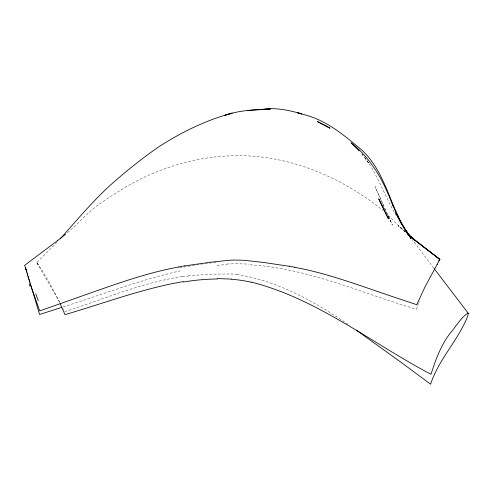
<?xml version="1.0" encoding="UTF-8"?>
<svg xmlns="http://www.w3.org/2000/svg" width="493" height="493" viewBox="0 0 493 493"><rect width="100%" height="100%" fill="white"/><g stroke="black" fill="none" stroke-linecap="round" stroke-linejoin="round"><path stroke-width="0.37" stroke-dasharray="2.46 1.85" d="M418.575 303.189L416.468 309.271C361.073 292.971 307.188 267.859 248.762 264.741M418.964 302.092L419.303 301.118M429.828 276.326L430.118 275.778M57.071 242.174L36.759 262.707M67.424 232.721C77.882 224.21 86.374 213.543 97.281 205.556C109.729 196.658 122.763 188.597 136.179 181.239C164.902 166.566 196.547 157.181 228.869 155.911C285.096 153.033 339.985 175.785 383.252 210.677M63.042 306.966C102.02 294.611 140.32 279.839 180.296 270.836M182.435 276.555C141.774 282.532 103.801 299.245 64.891 311.588L63.406 308.877M188.018 275.846L211.146 274.176L230.798 273.979M217.037 265.265L226.934 264.63M236.732 274.447C277.448 280.646 314.207 301.451 347.873 324.246M405.653 231.963L398.369 225.529L386.993 214.073M36.987 262.898C45.787 275.174 52.874 288.762 59.524 302.326M433.834 268.192L411.988 239.284M364.697 157.526L369.152 163.768L365.159 158.148M364.272 156.903C377.693 174.565 384.608 195.943 395.768 214.923M36.957 263.052L59.715 302.184M386.463 212.508L392.446 225.172L375 186.465L382.531 203.64M388.429 216.341L390.702 221.351M382.833 204.324L385.551 210.462M38.294 264.729A86.028 0.678 51.6 0 1 36.938 262.837M182.502 276.826A148.972 117.809 1.6 0 1 188.073 276.123M230.798 273.942A80.852 65.384 10.2 0 1 236.732 274.416M226.897 264.032A201.391 182.86 0 0 1 248.799 264.149M179.581 268.05A261.752 246.272 1.2 0 1 216.754 262.368M405.437 231.993L398.005 225.584L405.449 231.993"/><path stroke-width="0.74" d="M468.221 314.707C459.038 339.56 438.887 358.744 430.586 384.207L401.622 362.712L358.485 331.709M437.131 264.476L437.285 264.156M439.805 259.429L415.149 240.374L407.723 233.965L415.18 240.374L439.805 259.429L424.744 287.456L416.776 304.717L389.636 295.621C358.374 285.09 327.358 273.301 294.789 267.335M439.047 260.193L439.793 259.232L415.149 240.374M60.171 238.889C77.999 218.929 95.044 198.309 115.362 180.734C129.08 168.865 143.297 157.569 158.198 147.21C181.085 132.34 205.747 120.243 232.16 113.131L224.685 115.387C239.333 110.229 255.054 109.668 270.423 109.021L247.375 110.487M57.33 240.769L65.655 234.169M24.712 265.283L57.348 240.75M61.816 307.361L39.563 314.509L31.953 288.916M178.799 266.996C145.478 273.011 113.673 284.911 81.832 296.046L39.717 310.929L30.825 285.885L25.316 267.551M183.267 281.583C142.785 288.485 104.263 303.189 64.971 314.639L60.134 303.676M184.487 265.967L209.599 262.338L229.042 260.286A104.83 85.603 0.2 0 1 244.577 260.341L264.032 262.498L289.12 266.275M262.744 109.292C278.841 106.999 294.629 111.615 309.82 116.36C329.866 122.899 346.185 137.029 362.108 150.31C386.617 173.228 390.043 208.952 409.221 235.352M217.629 278.57L231.494 279.093M467.993 313.037C460.468 317.997 455.754 326.921 449.795 333.724C440.68 345.741 435.541 360.081 430.993 374.298C371.617 343.048 317.547 299.004 251.572 282.15M325.411 125.549L317.418 121.543L329.959 128.211L325.411 125.549L325.984 125.851M356.273 330.131L357.93 331.314M406.214 232.456L415.18 240.374M359.144 150.876L351.022 142.81C371.519 158.629 383.992 181.701 392.761 205.538L392.311 204.496L401.24 223.384L395.7 212.828L400.415 221.665L411.119 238.711M361.973 154.186L362.879 155.301M468.097 313.086L434.296 268.802M409.449 235.654L405.252 229.572L408.697 234.619M411.088 238.68L401.512 224.21M25.556 267.329L25.913 268.426M31.774 288.337L31.423 287.191M25.088 266.787L24.749 265.672M31.244 286.624L30.905 285.502M26.203 269.369L26.406 270.047M30.572 284.399L30.739 284.948M30.091 282.785L30.252 283.321M26.622 270.774L26.85 271.544M27.207 272.765L27.331 273.184M29.79 281.737L29.488 280.708M27.707 274.496L27.836 274.946M28.237 276.326L28.372 276.795M29.346 280.203L29.056 279.204M28.643 277.744L28.779 278.231M231.488 279.217A136.241 124.421 10.5 0 1 251.541 282.286M183.353 282.033A213.746 208.681 19 0 1 217.641 278.97M467.389 313.93A128.556 7.161 -55.3 0 1 468.917 313.696M25.741 269.424A273.085 5.287 79.2 0 1 25.642 268.161M38.257 300.631A177.757 1.128 69.2 0 1 35.687 293.692M29.204 284.116A272.937 2.052 76.4 0 1 29.716 286.082M178.774 266.916A246.783 201.138 -2.2 0 1 184.462 265.887M289.138 266.189A247.073 196.99 2.9 0 1 294.808 267.255M439.818 259.195A106.673 0.832 -55.8 0 1 438.813 260.883M301.691 113.982L297.821 112.848L301.691 113.982M388.398 218.812L378.784 198.956L388.398 218.812"/></g></svg>
